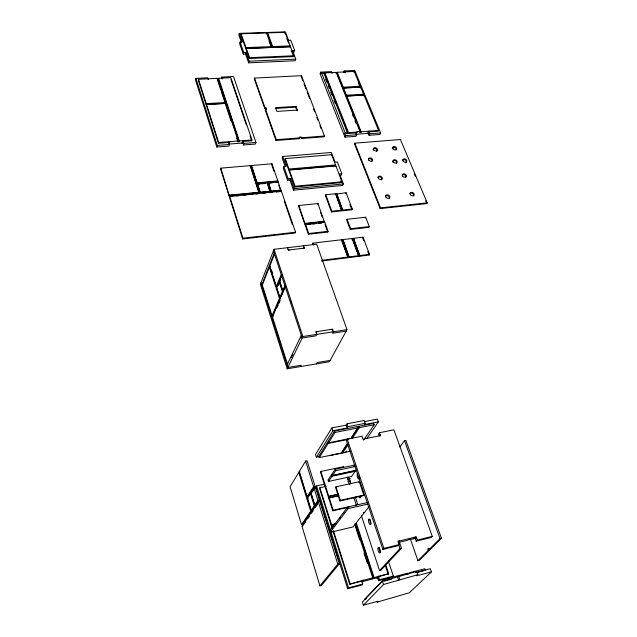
<?xml version="1.0" encoding="UTF-8"?>
<svg xmlns="http://www.w3.org/2000/svg" width="637" height="637" viewBox="0 0 637 637"><rect width="100%" height="100%" fill="white"/><g stroke="black" fill="none" stroke-linecap="round" stroke-linejoin="round"><path stroke-width="0.96" d="M331.829 72.905L331.447 71.591L320.674 72.132L320.085 73.733L344.975 137.146L356.027 136.294L356.696 134.757C354.483 132.432 357.771 130.792 360.104 131.827L336.169 72.347L324.894 72.921L324.599 73.717L348.216 133.475L355.956 132.886M208.116 79.291L207.805 77.786L195.925 78.383L195.535 80.047L216.795 147.028L229.025 146.088L229.487 144.48C228.81 143.866 228.277 141.056 229.973 141.629L238.142 141.016L225.713 103.433L206.571 104.587L206.364 105.416L218.443 143.293L228.85 142.505M198.489 79.299L198.298 80.135L206.054 104.468L225.18 103.313L225.402 102.493L217.416 78.343L198.489 79.299L206.269 103.64L206.054 104.468M208.403 79.617L208.61 78.789M217.416 78.343L217.209 79.171L218.38 79.115L218.595 78.287L230.849 77.666L251.957 139.973L251.711 140.777L243.294 141.414L243.541 140.61L251.957 139.973M221.405 78.733L221.835 77.085L233.492 76.496L255.955 142.457L255.445 144.05L243.461 144.973L243.294 141.414M222.448 78.908L222.663 78.08M292.654 52.107L294.095 52.043L294.636 50.419L290.727 40.203L288.561 40.282L285.352 31.85L239.297 33.387L238.851 35.059L241.574 42.783M241.089 33.801L240.866 34.629L245.747 48.436L271.33 47.433L271.577 46.612L266.529 32.941L241.089 33.801L245.978 47.608L245.747 48.436M239.297 33.387L242.331 41.978L240.085 42.058L239.631 43.722L243.294 54.153L245.548 54.065L246.009 52.409L243.756 52.505L243.294 54.153M225.49 104.253L225.713 103.433M216.795 147.028L217.241 145.419L195.925 78.383M218.443 143.293L218.666 142.481L206.571 104.587M246.288 48.476L246.057 49.312L249.306 58.508L293.673 56.582L293.944 55.769L290.504 46.74L246.288 48.476L249.545 57.68L249.306 58.508M294.636 50.419L292.463 50.506L295.751 59.13L295.21 60.754L248.645 62.848L249.115 61.2L246.009 52.409M229.519 196.546L229.193 195.495L258.988 192.621L250.261 165.636L220.792 168.152L220.569 168.94L242.665 238.955L295.265 232.975L295.568 232.226L281.379 191.164L229.519 196.546L232.449 196.26M228.954 143.93L229.973 141.629M266.282 33.769L266.529 32.941M267.628 32.909L267.381 33.737L272.429 47.385L289.915 46.7L290.177 45.88L285.01 32.32L267.628 32.909L272.684 46.565L272.429 47.385M254.537 78.08L264.881 107.398A1.234 0.892 19.2 0 1 266.362 108.258A1.234 0.892 19.2 0 1 265.541 109.269L265.279 110.074L275.996 140.474L299.159 138.707A1.234 0.916 21.2 0 1 299.955 137.664A1.234 0.916 21.2 0 1 301.452 138.532L324.161 136.804L324.464 136.023L301.476 75.684L254.537 78.08L254.298 78.9L264.626 108.202A1.234 0.892 19.1 0 1 266.155 109.309M238.142 141.016L237.904 141.82L239.106 141.725L239.353 140.928L218.595 78.287M229.272 144.042L241.925 143.078L242.657 140.673L243.541 140.61M243.461 144.973L243.947 143.381L243.533 142.131M229.193 195.495L220.792 168.152M284.747 33.148L285.01 32.32M264.626 108.202L264.881 107.398M258.988 192.621L250.261 165.636M277.708 181.306L257.117 183.217L251.472 165.532L271.927 163.781L277.843 180.924L278.058 182.325L276.124 182.508M290.233 47.552L290.504 46.74M257.117 183.217L251.472 165.532M257.459 184.244L267.325 182.946L269.984 191.562L260.214 192.509L257.459 184.244L259.402 184.061M275.996 140.474L276.267 139.686L265.541 109.269M242.665 238.955L242.92 238.198L229.638 196.156M260.214 192.509L257.587 183.854M301.197 76.488L301.476 75.684M271.927 163.781L271.649 164.569L273.918 171.122M267.325 182.946L269.984 191.562M280.885 190.519L271.195 191.45L268.543 182.835L278.194 181.943L281.236 191.546L281.379 191.164M297.36 110.074L297.081 110.87L295.711 107.183L295.99 106.387L275.55 107.677L276.888 111.403L297.36 110.074L295.99 106.387M339.648 175.43L341.169 175.294L341.838 173.774L337.323 161.981L335.046 162.18L331.344 152.466L282.748 156.495L282.191 158.056L285.05 166.169M271.195 191.45L268.543 182.835M285.265 158.581L284.978 159.361L288.68 169.816L335.213 165.708L335.54 164.943L331.638 154.695L285.265 158.581L288.967 169.044L288.68 169.816M282.748 156.495L286.26 166.424L283.887 166.631L283.322 168.184L287.558 180.247L289.931 180.024L290.512 178.487L288.131 178.702L287.558 180.247M344.975 137.146L345.628 135.601L344.896 133.722L347.109 133.555L347.436 132.783L323.819 72.968L321.653 73.08L321.359 73.884L320.674 72.132M299.159 138.707L299.454 137.926A1.234 0.916 21.2 0 1 300.25 136.883A1.234 0.916 21.2 0 1 301.747 137.751L324.464 136.023M323.524 73.773L323.819 72.968M289.325 170.047L289.031 170.82L294.764 187.015L341.623 182.548L341.958 181.784L335.914 165.923L289.325 170.047L295.058 186.251L294.764 187.015M301.452 138.532L301.747 137.751M332.148 73.335L332.45 72.538M336.169 72.347L335.866 73.144L336.933 73.088L337.236 72.292L354.204 71.44L360.327 86.25L360.001 87.038L342.937 88.01L336.933 73.088M341.838 173.774L339.553 173.981L343.343 183.934L342.674 185.447L293.514 190.192L294.111 188.663L290.512 178.487M274.037 249.29L260.358 284.285L287.183 368.807L329.44 361.728L346.998 329.663L316.7 244.202L274.037 249.29L302.886 336.519L287.183 368.807M343.558 72.538L344.179 70.954L354.753 70.428L380.623 132.926L379.915 134.455L369.078 135.291L368.6 134.12L369.356 131.126L378.593 130.434L363.982 95.088L346.839 96.115L346.52 96.904L360.861 132.52L359.762 132.6L360.104 131.827M344.888 72.69L345.198 71.893M261.664 285.145L274.197 253.263M270.024 267.102L269.355 267.19L262.317 285.058L272.071 315.705L272.732 315.61L280.153 298.227L270.024 267.102L270.327 266.338L269.658 266.425L276.251 286.674L276.92 286.586L281.968 274.443M269.658 266.425L274.873 253.184M342.937 88.01L343.255 87.213L337.236 72.292M343.606 88.105L343.295 88.893L346.162 96.012L363.281 94.977L363.616 94.196L360.693 87.126L343.606 88.105L346.48 95.224L346.162 96.012M298.857 205.496L298.554 206.253L308.412 234.265L327.721 232.043L328.047 231.311L324.782 222.305L305.37 224.813L298.857 205.496L317.959 203.529L324.615 222.679L324.782 222.305M353.885 72.228L354.204 71.44M276.251 286.674L281.283 274.531M331.32 155.468L331.638 154.695M279.834 281.729L279.157 281.825L276.641 287.884L279.794 297.575L280.471 297.479L283.035 291.475L280.129 282.621M285.599 285.472L283.361 290.719L282.677 290.806L279.476 281.052L282.048 274.881M279.667 281.514L280.782 278.839M360.367 87.914L360.693 87.126M278.393 285.193L279.476 282.597M332.785 330.157L332.458 329.218L331.455 329.369M344.896 133.722L345.214 132.95L321.653 73.08M317.64 204.278L317.959 203.529M363.647 95.869L363.982 95.088M348.216 133.475L348.543 132.695L324.894 72.921M272.071 315.705L279.476 298.315L269.355 267.19M279.794 297.575L282.358 291.571L279.157 281.825M282.677 290.806L284.914 285.559M335.588 166.687L335.914 165.923M287.709 364.834L272.453 316.9L285.695 285.917M273.384 315.514L273.687 314.805M278.473 303.618L279.261 301.795M308.412 234.265L308.73 233.524L305.529 224.439M277.015 307.695L278.186 304.964M278.966 303.14L280.137 300.401M325.746 194.755L325.419 195.511L331.487 211.954L351.935 209.772L352.285 209.024L346.074 192.732L336.655 194.03L342.802 210.393L341.631 210.521L335.659 193.767L325.746 194.755L331.821 211.205L331.487 211.954M357.094 132.05L356.091 134.367L367.868 133.324L368.6 134.12M354.833 143.166L354.498 143.93L380.13 208.602L426.822 203.577L427.228 202.853L400.402 139.527L354.833 143.166L380.504 207.869L380.13 208.602M360.861 132.52L361.195 131.748L346.839 96.115M312.441 243.899L312.767 243.167L341.727 239.727L347.929 257.38L349.132 257.229L342.921 239.592L352.42 238.461L358.687 256.018L359.873 255.867L353.599 238.318L363.018 237.203L369.54 254.314L369.165 255.031L321.526 261.051M367.525 133.499L368.552 131.19L369.356 131.126M369.078 135.291L369.771 133.762L369.285 132.584M345.732 193.481L346.074 192.732M341.631 210.521L335.659 193.767M378.593 130.434L378.235 131.198L369.006 131.899M342.802 210.393L336.822 193.656M347.061 219.295L346.719 220.028L350.254 229.455L368.919 227.313L369.293 226.581L365.678 217.233L347.061 219.295L350.613 228.723L350.254 229.455M349.132 257.229L342.921 239.592M288.059 249.178L288.362 250.046L289.341 249.927M287.032 364.945L301.309 335.396M291.173 357.668L292.909 354.084M300.712 337.968L301.58 336.177M352.42 238.461L352.245 238.827L353.599 238.318M365.312 217.965L365.678 217.233M363.018 237.203L362.652 237.927L363.679 240.635M300.545 366.57L301.253 365.224L287.836 367.469L260.923 282.828M316.358 363.918L317.099 362.58L330.173 360.399M243.047 143.731L242.808 143.006L241.925 143.078M299.517 472.232L298.777 472.391L290.098 486.74L301.524 524.705L302.257 524.538L311.437 511.001L299.517 472.232L299.892 471.619L299.151 471.778L306.907 496.995L307.647 496.828L314.367 486.525L314.845 488.053L314.081 488.221L310.888 493.11L314.67 505.308L315.426 505.133L318.683 500.34L319.169 501.884L318.404 502.052L301.97 526.194L319.933 585.865L321.422 585.483L339.354 563.785L307.114 460.774L305.617 461.084L299.151 471.778M364.245 421.638L377.335 419.09L378.322 421.885L364.276 424.632L365.168 423.31L364.189 420.492L347.101 423.804L346.257 425.134L331.861 427.937L315.506 454.499L316.382 457.255L319.153 456.689M316.382 457.255L332.801 430.787L347.213 427.968L348.065 426.647L365.168 423.31M334.56 431.026L328.103 441.385L328.565 442.795L351.122 438.272L357.954 427.953L357.468 426.535L334.56 431.026L335.038 432.451L328.565 442.795M328.166 443.424L327.705 442.014L318.842 456.227L319.288 457.605L328.166 443.424L347.89 439.474M343.2 467.255L343.614 466.65L320.849 471.452L320.459 472.057L332.777 510.826L349.1 507.108M306.907 496.995L313.611 486.692L314.367 486.525M307.368 498.492L310.49 493.715L311.246 493.548L315.02 505.73L311.835 510.428L311.087 510.595L307.368 498.492L308.109 498.333M312.178 492.13L313.778 489.686M324.814 484.16L316.565 485.943L315.833 487.074L347.667 588.739L361.864 585.037L362.74 584.089L362.127 582.17A0.828 0.748 57.1 0 1 361.768 581.063L362.206 580.586A0.836 0.748 57.1 0 1 363.241 580.315L372.709 577.863L355 523.574M416.24 541.195L431.153 537.485L432.268 536.346L393.905 429.824L379.477 432.706L380.13 434.553A0.844 0.725 38.7 0 1 380.504 435.628A0.844 0.725 38.7 0 1 379.437 435.843L364.141 438.925A0.844 0.741 37.9 0 1 363.058 439.14A0.844 0.741 37.9 0 1 362.684 438.057L362.047 436.194L347.237 439.164L346.353 440.501L382.885 549.492L398.213 545.678L399.264 544.539L398.555 542.485A0.908 0.796 51.6 0 1 398.149 541.291A0.908 0.796 51.6 0 1 399.264 541.012L415.093 537.102A0.9 0.788 51.3 0 1 416.192 536.832A0.9 0.788 51.3 0 1 416.614 538.018L417.331 540.057L416.24 541.195L415.523 539.157A0.9 0.788 51.4 0 0 415.109 537.978L414.568 538.552A0.9 0.78 51.5 0 0 413.469 538.822L408.397 539.635L407.863 540.208L398.619 542.493M347.619 443.312L342.244 451.434L342.698 452.803L350.294 451.243M351.377 437.627L358.894 426.257L373.68 423.366L374.174 424.768L363.608 440.151M347.579 443.631L341.336 453.082L319.288 457.605M342.698 452.803L348.081 444.69M352.38 438.208L359.372 427.674L374.174 424.768M326.184 486.342L319.878 487.711L319.503 488.276L331.081 525.047L334.927 524.147M346.608 451.06L345.803 452.254L329.448 455.622M354.928 465.026L335.229 469.19L327.999 479.979L328.469 481.453L351.52 476.476L355.199 471.3L354.952 470.568L331.71 475.536L331.949 476.277L328.469 481.453M331.71 475.536L332.124 474.915L332.363 475.656L355.637 470.687L356.648 469.262M332.363 475.656L335.715 470.679L355.422 466.499M301.524 524.705L310.689 511.177L311.437 511.001M311.087 510.595L314.264 505.897L315.02 505.73M314.67 505.308L317.919 500.507L318.683 500.34M303.252 525.214L305.449 521.998M307.639 518.781L309.287 516.368M311.485 513.151L313.125 510.731M315.323 507.514L317.521 504.297M366.729 438.694L378.322 421.885M337.586 496.032L328.979 497.951L328.509 496.478L338.279 494.065M335.97 486.811L335.548 487.424L339.911 500.953L363.353 495.69L363.807 495.092L359.324 481.707L335.97 486.811L340.341 500.363L339.911 500.953M328.979 497.951L338.749 495.53M353.392 466.348L354.514 464.747M379.477 432.706L378.529 434.044L379.182 435.891L380.13 434.553M332.777 510.826L333.191 510.261L367.501 502.521M358.878 482.313L359.324 481.707M331.081 525.047L336.288 523.391M333.852 525.501L331.535 526.481L332.132 528.376M348.049 508.613L347.547 507.068L344.028 511.782L344.275 512.554L343.837 513.135L343.59 512.371L340.142 516.981L340.389 517.738L339.959 518.311L339.72 517.555L329.783 530.844L330.253 532.333L348.049 508.613L368.011 504.05M399.757 446.967L404.479 440.756L405.865 440.47L441.465 538.233L430.652 549.022L429.242 549.373A1.656 0.653 75.7 0 0 428.175 548.377A1.656 0.653 75.7 0 0 428.191 550.424L417.952 560.664L410.427 539.157M355.82 505.571L356.258 505.006L353.909 497.887M363.289 512.904L363.735 512.331M369.388 506.248L353.033 526.942L330.253 532.333M319.933 585.865L337.793 564.167L339.354 563.785M333.024 531.218L349.697 584.193L362.206 580.586M347.667 588.739L348.519 587.8L362.74 584.089M382.885 549.492L383.904 548.361L399.264 544.539M361.537 581.629A0.828 0.748 57.3 0 1 361.935 581.748L363.241 580.315M398.221 542.151L399.264 541.012M372.709 577.863L372.263 578.34L377.924 576.509A0.828 0.741 56.3 0 1 378.951 576.238L388.681 573.714L385.544 564.302M361.482 515.851L379.548 570.537L400.028 548.6L401.509 548.234L399.264 541.705M401.509 548.234L380.966 570.171L379.548 570.537M361.935 581.748L376.571 577.942L377.924 576.509M413.469 538.822L415.093 537.102M376.571 577.942A0.828 0.741 56.5 0 1 377.598 577.679A0.828 0.741 56.5 0 1 377.956 578.778L378.577 580.665L379.485 579.718L378.864 577.823A0.828 0.741 56.4 0 0 378.497 576.724L378.951 576.238M377.956 578.778L378.864 577.823M415.523 539.157L416.614 538.018M378.497 576.724L388.681 573.714M406.374 574.574L407.76 573.189L383.689 579.479L364.539 599.345L366.394 598.852M431.416 571.899L416.662 575.784L417.745 574.733L416.614 571.485L382.455 581.199L362.405 601.989L363.409 605.15L377.94 601.232L377 602.164L409.304 592.776L431.416 571.899L430.278 568.682L416.463 572.297M363.409 605.15L383.546 584.503L417.745 574.733M388.307 561.078L393.355 576.103L392.416 577.05L378.577 580.665M429.242 549.373L440.04 538.591L441.465 538.233M429.362 548.839A1.656 0.661 75.7 0 0 429.593 550.073L419.321 560.313L417.952 560.664M407.855 574.184L409.249 572.806L424.768 568.753L425.333 570.354M415.539 572.536L416.614 571.485M391.644 579.184L384.23 581.127L383.689 579.479M418.023 572.273L423.501 570.832M379.485 579.718L393.355 576.103M349.697 584.193L361.768 581.063M428.191 550.424L429.593 550.073M417.331 540.057L432.268 536.346M340.341 500.363L363.807 495.092M328.509 496.478L338.072 494.352M347.46 479.255L350.334 478.634M347.802 481.636L350.637 481.023M331.949 476.277L355.199 471.3M335.038 432.451L357.954 427.953M346.202 331.121L332.578 333.247L333.382 331.781L332.49 329.21L315.968 331.766L316.318 332.713M302.886 336.519L346.998 329.663M272.453 316.9L273.114 316.804M279.476 298.315L280.153 298.227M282.358 291.571L283.035 291.475M279.476 281.052L280.153 280.965M321.86 260.326L348.113 257.014M349.307 256.862L358.87 255.66M360.056 255.509L369.54 254.314M341.559 240.093L342.746 239.95M351.823 239.217L353.79 238.986M242.92 238.198L295.568 232.226M308.73 233.524L328.047 231.311M350.613 228.723L369.293 226.581M305.155 223.372L324.4 221.254M304.996 223.746L324.233 221.62M308.26 224.495L310.187 224.28M313.07 223.953L315.96 223.635M318.842 223.316L321.733 222.998M331.821 211.205L341.798 210.146M342.969 210.019L352.285 209.024M380.504 207.869L427.228 202.853M335.492 194.15L336.655 194.03M335.094 194.548L337.029 194.349M236.351 195.885L239.281 195.599M243.183 195.225L246.113 194.938M250.015 194.564L252.937 194.277M255.867 193.998L258.797 193.712M262.699 193.337L265.629 193.051M269.531 192.677L272.453 192.39M276.362 192.016L279.285 191.729M295.058 186.251L341.958 181.784M294.111 188.663L343.343 183.934M229.312 195.105L259.116 192.239M260.342 192.119L270.12 191.18M271.338 191.06L281.028 190.129M257.244 182.827L277.843 180.924M262.325 183.79L265.247 183.52M268.4 183.225L272.262 182.867M288.967 169.044L335.54 164.943M250.134 166.026L251.344 165.923M217.241 145.419L229.487 144.48M243.947 143.381L255.955 142.457M345.628 135.601L356.696 134.757M369.771 133.762L380.623 132.926M218.666 142.481L229.081 141.701M239.353 140.928L242.657 140.673M345.214 132.95L347.436 132.783M348.543 132.695L356.29 132.114M361.195 131.748L368.552 131.19M276.267 139.686L299.454 137.926M275.288 108.481L295.711 107.183M206.269 103.64L225.402 102.493M346.48 95.224L363.616 94.196M343.255 87.213L360.327 86.25M249.545 57.68L293.944 55.769M249.115 61.2L295.751 59.13M245.978 47.608L271.577 46.612M272.684 46.565L290.177 45.88M317.019 331.598L316 331.758L316.876 334.345L316.095 335.818L302.169 337.992L273.416 250.882M303.331 248.247L304.303 248.127L304.008 247.267M344.848 72.244L344.179 70.954M414.193 173.742L415.34 176.449M425.675 200.862L426.822 203.577M358.201 82.683L360.001 87.038M352.412 114.302L353.511 117.049M354.984 120.712L356.091 123.451M325.698 79.291L326.789 82.054M328.238 85.732L329.329 88.487M330.778 92.166L331.869 94.929M334.043 100.447L335.134 103.202M286.817 38.57L288.537 43.085M291.268 50.259L293.673 56.582M301.556 77.411L302.615 80.198M304.024 83.909L305.792 88.551M307.201 92.261L309.678 98.759M313.563 108.967L314.622 111.746M316.74 117.319L317.799 120.098M319.917 125.664L320.976 128.451M340.954 180.781L341.623 182.548M349.864 204.342L351.935 209.772M367.788 251.432L369.165 255.031M353.424 238.684L359.873 255.867M352.579 239.727L358.687 256.018M268.973 41.055L271.33 47.433M341.894 241.001L347.929 257.38M404.479 440.756L440.04 538.591M320.666 212.607L322.346 217.233M325.029 224.638L327.721 232.043M312.767 243.167L313.412 245.014M245.548 54.065L248.645 62.848M289.931 180.024L293.514 190.192M240.085 42.058L243.756 52.505M283.887 166.631L288.131 178.702M303.491 245.778L304.335 248.127L288.322 250.054L287.526 247.682M278.767 185.184L281.028 191.737M284.269 201.109L292.351 224.542M358.894 426.257L359.372 427.674M398.428 543.934L400.028 548.6M230.944 79.418L246.36 124.971M250.134 136.127L251.711 140.777M347.101 423.804L348.065 426.647M398.643 576.182L399.757 579.463M346.257 425.134L347.213 427.968M397.607 577.233L398.706 580.506M347.237 439.164L383.904 548.361M385.711 566.675L388.22 574.2M221.835 77.085L222.536 78.685M218.38 79.115L239.106 141.725M290.623 300.823L291.547 303.618M217.512 80.103L220.888 90.311M221.501 92.174L224.877 102.382M225.801 105.193L231.08 121.157M236.661 138.062L237.593 140.881M348.71 477.193L350.883 483.794M355.247 496.995L357.739 504.536M331.861 427.937L332.801 430.787M382.455 581.199L383.546 584.503M347.022 476.994L349.498 484.51M356.306 523.033L374.102 577.496M355.884 523.566L373.656 577.974M355.199 525.971L359.77 540.001M364.03 553.091L367.382 563.379M271.521 270.016L272.421 272.779M335.229 469.19L335.715 470.679M320.849 471.452L328.716 496.183M329.178 497.656L333.191 510.261M319.878 487.711L331.471 524.514M331.925 525.955L332.522 527.85M333.422 530.693L350.119 583.715M316.565 485.943L348.519 587.8M305.617 461.084L313.611 486.692M314.081 488.221L317.919 500.507M318.404 502.052L337.793 564.167M310.49 493.715L314.264 505.897M298.777 472.391L310.689 511.177M302.257 524.538L302.702 526.027M359.324 477.885A2.755 0.995 78.3 0 1 357.588 477.599A2.755 0.995 78.3 0 1 357.612 473.562M360.685 496.151A2.755 0.987 78 0 1 360.104 497.927A2.755 0.987 78 0 1 358.862 496.358M371.132 523.956A2.819 1.019 77.3 0 1 369.938 519.696M380.615 552.398A2.874 1.035 76.7 0 1 379.501 547.557M360.789 497.115A2.755 0.995 77.9 0 1 360.255 496.04M359.682 478.435A2.755 1.003 78.3 0 1 359.387 478.084M358.87 476.978A2.755 1.003 78.3 0 1 358.679 476.293M430.309 548.33A1.656 0.661 75.7 0 1 430.652 549.022M392.273 148.676A2.102 1.521 26 0 1 394.622 147.45A2.102 1.521 26 0 1 396.087 149.998M392.718 161.909A2.118 1.553 26.3 0 1 395.282 160.683A2.118 1.553 26.3 0 1 396.31 163.47M406.088 162.554A2.11 1.537 26.8 0 1 405.729 162.785M402.457 160.683A2.11 1.537 26.8 0 1 404.917 159.791A2.11 1.537 26.8 0 1 406.334 162.236M377.932 177.468A2.158 1.6 26 0 1 380.918 177.357A2.158 1.6 26 0 1 381.364 179.937M402.138 175.175A2.134 1.569 27.1 0 1 404.829 174.92A2.134 1.569 27.1 0 1 405.825 177.317M385.313 196.642A2.182 1.632 26.8 0 1 387.997 195.83A2.182 1.632 26.8 0 1 389.247 198.433M409.862 193.744A2.158 1.6 28 0 1 412.577 193.465A2.158 1.6 28 0 1 413.596 195.901M368.552 159.027A2.134 1.569 25.1 0 1 371.196 159.115A2.134 1.569 25.1 0 1 372.064 161.328M373.194 150.221A2.118 1.545 25.2 0 1 375.48 148.548A2.118 1.545 25.2 0 1 376.65 151.415M266.003 109.747A1.234 0.892 19.1 0 1 265.279 110.074M368.528 520.023A2.819 1.011 77.4 0 0 370.017 524.506A2.819 1.011 77.4 0 0 370.455 520.835A2.819 1.011 77.4 0 0 368.528 520.023M377.948 548.998A2.874 1.035 76.8 0 0 379.787 553.035A2.874 1.035 76.8 0 0 379.708 548.672A2.874 1.035 76.8 0 0 377.948 548.998M393.475 162.029A2.126 1.553 26.3 0 0 396.955 162.411A2.126 1.553 26.3 0 0 394.86 159.72A2.126 1.553 26.3 0 0 393.475 162.029M403.277 161.217A2.118 1.537 26.8 0 0 406.717 161.487A2.118 1.537 26.8 0 0 404.511 158.86A2.118 1.537 26.8 0 0 403.277 161.217M392.997 148.771A2.102 1.521 26 0 0 396.461 149.241A2.102 1.521 26 0 0 394.462 146.566A2.102 1.521 26 0 0 392.997 148.771M373.792 149.886A2.118 1.545 25.2 0 0 377.295 150.356A2.118 1.545 25.2 0 0 375.304 147.665A2.118 1.545 25.2 0 0 373.792 149.886M368.903 160.269A2.142 1.569 25.1 0 0 372.414 160.572A2.142 1.569 25.1 0 0 370.256 157.904A2.142 1.569 25.1 0 0 368.903 160.269M378.458 178.424A2.158 1.6 26 0 0 382.025 178.886A2.158 1.6 26 0 0 379.994 176.099A2.158 1.6 26 0 0 378.458 178.424M402.703 176.123A2.134 1.569 27.1 0 0 406.215 176.576A2.134 1.569 27.1 0 0 404.169 173.821A2.134 1.569 27.1 0 0 402.703 176.123M386.03 197.255A2.182 1.64 26.8 0 0 389.621 197.701A2.182 1.64 26.8 0 0 387.559 194.858A2.182 1.64 26.8 0 0 386.03 197.255M410.451 194.731A2.158 1.6 28 0 0 413.986 195.177A2.158 1.6 28 0 0 411.916 192.366A2.158 1.6 28 0 0 410.451 194.731"/></g></svg>
